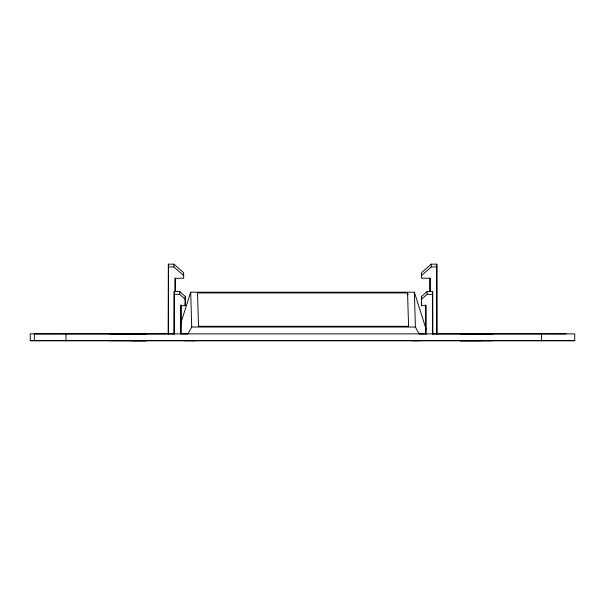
<?xml version="1.0" encoding="UTF-8"?>
<svg xmlns="http://www.w3.org/2000/svg" width="605" height="605" viewBox="0 0 605 605"><rect width="100%" height="100%" fill="white"/><g stroke="black" fill="none" stroke-linecap="round" stroke-linejoin="round"><path stroke-width="0.91" d="M425.799 304.791L425.882 333.983L425.882 305.646L421.617 305.646L421.534 296.45L427.077 291.602L432.62 291.602L432.704 333.983L432.62 291.602M168.387 264.173L168.311 333.892L168.387 264.173L173.93 264.173L183.655 272.681L183.655 278.232L175.125 278.232L175.125 291.444M183.655 275.502L173.847 266.926L173.93 264.173M174.202 291.595L174.119 333.983L174.202 291.595L179.738 291.595L185.281 296.435L185.198 305.646L180.933 305.646L180.933 333.983L181.016 304.784M185.198 305.646L185.198 299.188L179.655 294.34L179.738 291.595M185.198 299.188L185.281 296.435M180.502 324.121L190.681 292.207L414.364 292.207L426.17 329.438M190.681 292.207L191.725 327.033L187.913 333.99L180.903 333.907M436.795 264.173L436.878 333.892L436.795 264.173L431.259 264.173L421.534 272.681L421.534 278.232L430.064 278.232L430.064 291.444M421.534 275.502L431.342 266.926L436.878 266.926M432.704 294.34L427.16 294.34L421.617 299.188L421.534 296.45M426.638 333.884L419.189 333.99L415.401 327.033L414.364 292.207M412.368 340.804L420.755 340.691M168.311 266.926L173.847 266.926M407.566 292.941L197.525 292.941L198.523 326.307L408.564 326.307L407.566 292.941L408.065 294.741M174.119 294.34L179.655 294.34M191.725 327.033L415.401 327.033M131.814 333.968L146.168 333.937L110.171 333.892M174.278 333.892L30.25 333.869L30.25 340.683L574.75 340.683L574.75 333.869L432.62 333.892M566.114 333.869L34.341 333.869L34.341 340.691M476.793 333.907L460.125 333.937L492.553 333.983M131.814 340.789L146.168 340.759L110.171 340.713M30.25 340.683L574.75 340.683M481.489 340.721L460.125 340.759L492.553 340.804M184.215 340.691L194.727 340.804M431.259 264.173L431.342 266.926M427.077 291.602L427.16 294.34M421.534 302.908L421.617 305.646M541.43 334.005L541.43 340.819M429.981 278.308L429.981 291.497M175.208 278.308L175.208 291.497M65.975 334.005L65.975 340.827"/></g></svg>
